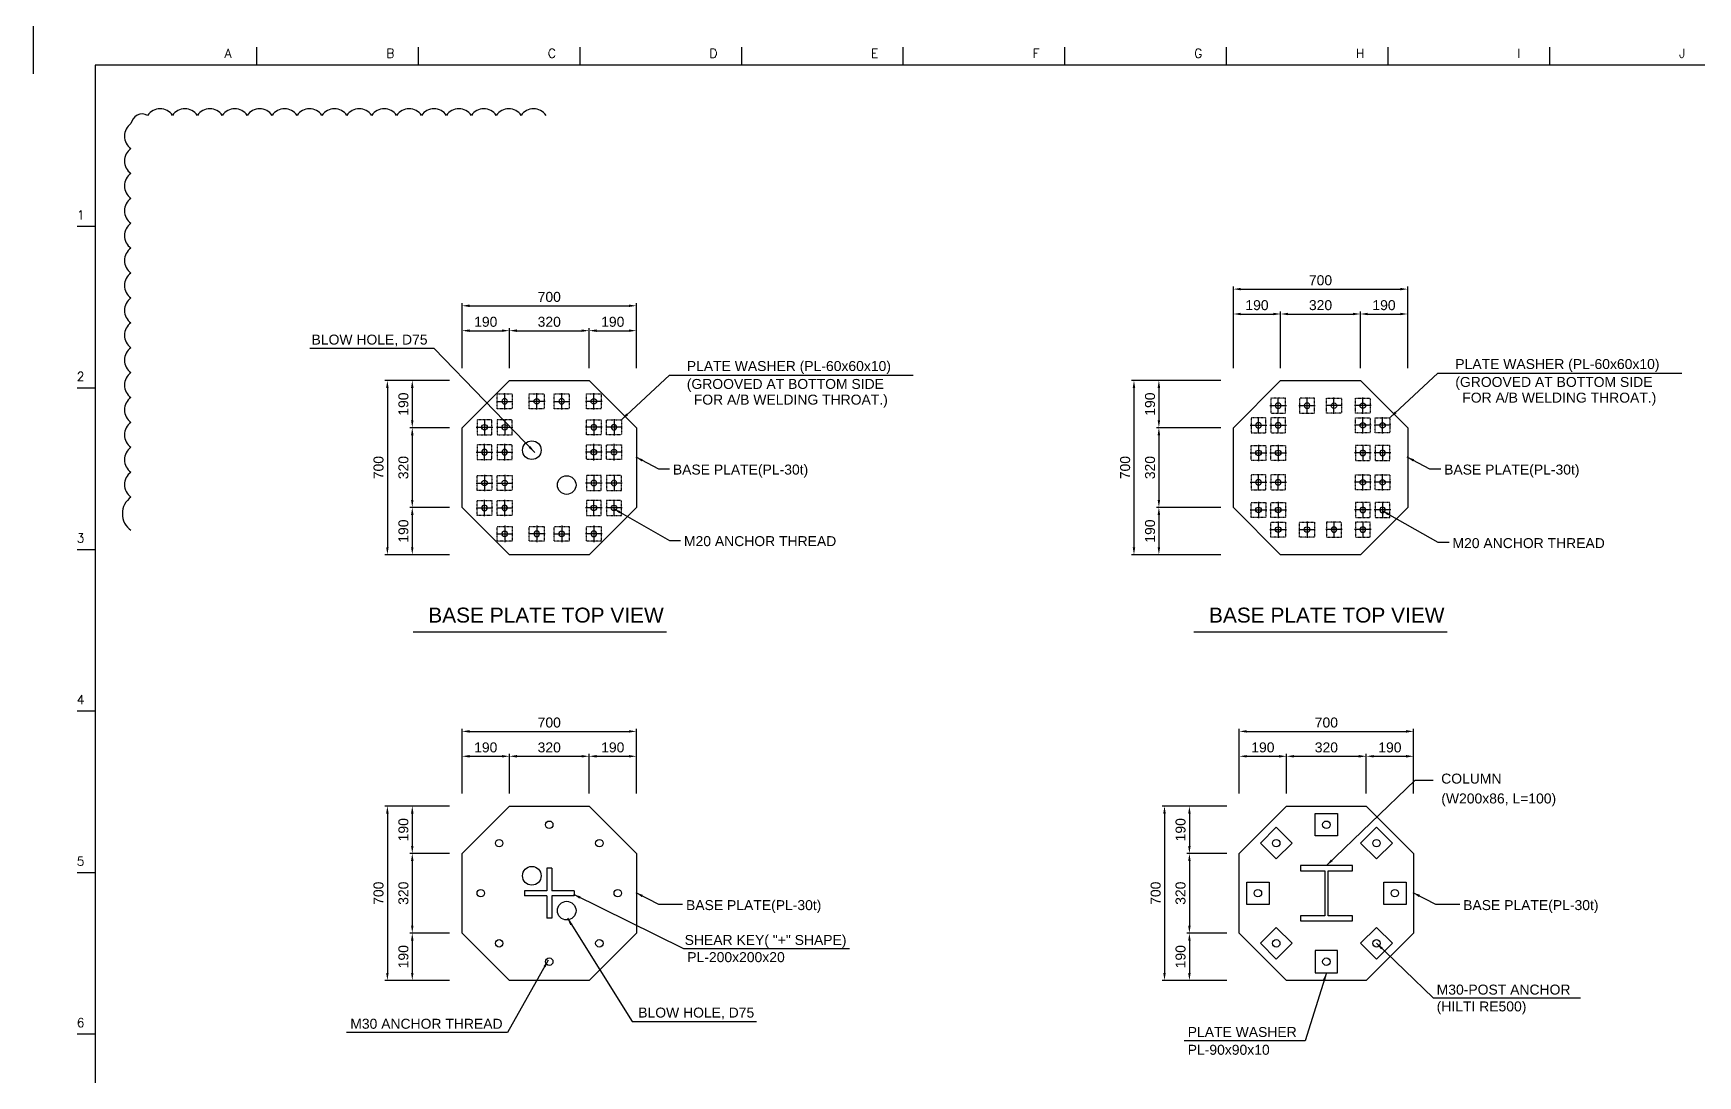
# Model space of a CAD drawing. Header units: millimetres. Extents: x 376548 to 485787, y -156716 to -17718.
# Drawn here: x 388819 to 395502, y -84866 to -80679 of the extents above; entities that cross this region are included whole.
import ezdxf
from ezdxf.enums import TextEntityAlignment as Align

# ---------------------------------------------------------------- set-up
doc = ezdxf.new("R2010")
doc.units = ezdxf.units.MM
doc.header["$LTSCALE"] = 2
doc.linetypes.add('CENTER1', pattern=[23.5, 20, -1.25, 1, -1.25])
doc.linetypes.add('HIDDEN', pattern=[0.375, 0.25, -0.125])
doc.layers.get('Defpoints').update_dxf_attribs({"color": 250})
for name, color, linetype in [('C_GIRDER', 2, 'Continuous'), ('C_REV', 4, 'Continuous'), ('C_TEXT_01', 2, 'Continuous'), ('CEN', 1, 'CENTER1'), ('DIM-SCALE', 7, 'Continuous'), ('TAN-TIT', 30, 'Continuous'), ('TITLE', 7, 'Continuous')]:
    doc.layers.add(name, color=color, linetype=linetype)
doc.styles.add('Arial', font='arial.ttf')
doc.styles.add('COM', font='COMPLEX', dxfattribs={"height": 5})
doc.dimstyles.new('일반도면_0010', dxfattribs={"dimtxt": 40, "dimasz": 30, "dimexe": 10, "dimexo": 50, "dimgap": 15, "dimtad": 1, "dimdec": 0, "dimzin": 0, "dimdsep": 46, "dimtxsty": 'Arial', "dimcen": -50, "dimclrd": 7, "dimclre": 7, "dimclrt": 2, "dimadec": 8, "dimazin": 0, "dimtfac": 1, "dimtdec": 0, "dimtix": 1, "dimtmove": 2, "dimatfit": 3, "dimfxl": 1, "dimtolj": 1, "dimtzin": 0, "dimarcsym": 0})

# ---------------------------------------------------------------- blocks, each defined once
blk = doc.blocks.new('*D130')
at = {"layer": 'Defpoints', "color": 0}
for p in [(390540.7, -83783.3), (390340.7, -83973.3), (390540.7, -83973.3)]:
    blk.add_point(p, dxfattribs=at)
at = {"layer": 'DIM-SCALE', "color": 7, "lineweight": -2}
for p, q in [((390490.7, -83783.3), (390330.7, -83783.3)), ((390340.7, -83813.3), (390340.7, -83943.3)), ((390490.7, -83973.3), (390330.7, -83973.3))]:
    blk.add_line(p, q, dxfattribs=at)
at = {"layer": 'DIM-SCALE', "color": 7}
for points in [[(390335.7, -83813.3), (390345.7, -83813.3), (390340.7, -83783.3)], [(390335.7, -83943.3), (390345.7, -83943.3), (390340.7, -83973.3)]]:
    blk.add_solid(points, dxfattribs=at)
at = {"layer": 'DIM-SCALE', "color": 2, "insert": (390305.3, -83878.3), "char_height": 40, "attachment_point": 5, "rotation": 90, "style": 'Arial'}
blk.add_mtext('\\A1;190', dxfattribs=at)
blk = doc.blocks.new('*D131')
at = {"layer": 'Defpoints', "color": 0}
for p in [(390540.7, -83973.3), (390340.7, -84293.3), (390540.7, -84293.3)]:
    blk.add_point(p, dxfattribs=at)
at = {"layer": 'DIM-SCALE', "color": 7, "lineweight": -2}
for p, q in [((390490.7, -83973.3), (390330.7, -83973.3)), ((390340.7, -84003.3), (390340.7, -84263.3)), ((390490.7, -84293.3), (390330.7, -84293.3))]:
    blk.add_line(p, q, dxfattribs=at)
at = {"layer": 'DIM-SCALE', "color": 7}
for points in [[(390335.7, -84003.3), (390345.7, -84003.3), (390340.7, -83973.3)], [(390335.7, -84263.3), (390345.7, -84263.3), (390340.7, -84293.3)]]:
    blk.add_solid(points, dxfattribs=at)
at = {"layer": 'DIM-SCALE', "color": 2, "insert": (390305.3, -84133.3), "char_height": 40, "attachment_point": 5, "rotation": 90, "style": 'Arial'}
blk.add_mtext('\\A1;320', dxfattribs=at)
blk = doc.blocks.new('*D132')
at = {"layer": 'Defpoints', "color": 0}
for p in [(390540.7, -84293.3), (390340.7, -84483.3), (390540.7, -84483.3)]:
    blk.add_point(p, dxfattribs=at)
at = {"layer": 'DIM-SCALE', "color": 7, "lineweight": -2}
for p, q in [((390490.7, -84293.3), (390330.7, -84293.3)), ((390340.7, -84323.3), (390340.7, -84453.3)), ((390490.7, -84483.3), (390330.7, -84483.3))]:
    blk.add_line(p, q, dxfattribs=at)
at = {"layer": 'DIM-SCALE', "color": 7}
for points in [[(390335.7, -84323.3), (390345.7, -84323.3), (390340.7, -84293.3)], [(390335.7, -84453.3), (390345.7, -84453.3), (390340.7, -84483.3)]]:
    blk.add_solid(points, dxfattribs=at)
at = {"layer": 'DIM-SCALE', "color": 2, "insert": (390305.3, -84388.3), "char_height": 40, "attachment_point": 5, "rotation": 90, "style": 'Arial'}
blk.add_mtext('\\A1;190', dxfattribs=at)
blk = doc.blocks.new('*D133')
at = {"layer": 'Defpoints', "color": 0}
for p in [(390540.7, -83783.3), (390240.7, -84483.3), (390540.7, -84483.3)]:
    blk.add_point(p, dxfattribs=at)
at = {"layer": 'DIM-SCALE', "color": 7, "lineweight": -2}
for p, q in [((390490.7, -83783.3), (390230.7, -83783.3)), ((390240.7, -83813.3), (390240.7, -84453.3)), ((390490.7, -84483.3), (390230.7, -84483.3))]:
    blk.add_line(p, q, dxfattribs=at)
at = {"layer": 'DIM-SCALE', "color": 7}
for points in [[(390235.7, -83813.3), (390245.7, -83813.3), (390240.7, -83783.3)], [(390235.7, -84453.3), (390245.7, -84453.3), (390240.7, -84483.3)]]:
    blk.add_solid(points, dxfattribs=at)
at = {"layer": 'DIM-SCALE', "color": 2, "insert": (390205.3, -84133.3), "char_height": 40, "attachment_point": 5, "rotation": 90, "style": 'Arial'}
blk.add_mtext('\\A1;700', dxfattribs=at)
blk = doc.blocks.new('*D134')
at = {"layer": 'Defpoints', "color": 0}
for p in [(390730.7, -83583.3), (390540.7, -83783.3), (390730.7, -83783.3)]:
    blk.add_point(p, dxfattribs=at)
at = {"layer": 'DIM-SCALE', "color": 7, "lineweight": -2}
for p, q in [((390540.7, -83733.3), (390540.7, -83573.3)), ((390570.7, -83583.3), (390700.7, -83583.3)), ((390730.7, -83733.3), (390730.7, -83573.3))]:
    blk.add_line(p, q, dxfattribs=at)
at = {"layer": 'DIM-SCALE', "color": 7}
for points in [[(390570.7, -83578.3), (390570.7, -83588.3), (390540.7, -83583.3)], [(390700.7, -83578.3), (390700.7, -83588.3), (390730.7, -83583.3)]]:
    blk.add_solid(points, dxfattribs=at)
at = {"layer": 'DIM-SCALE', "color": 2, "insert": (390635.7, -83547.9), "char_height": 40, "attachment_point": 5, "style": 'Arial'}
blk.add_mtext('\\A1;190', dxfattribs=at)
blk = doc.blocks.new('*D135')
at = {"layer": 'Defpoints', "color": 0}
for p in [(391050.7, -83583.3), (390730.7, -83783.3), (391050.7, -83783.3)]:
    blk.add_point(p, dxfattribs=at)
at = {"layer": 'DIM-SCALE', "color": 7, "lineweight": -2}
for p, q in [((390730.7, -83733.3), (390730.7, -83573.3)), ((390760.7, -83583.3), (391020.7, -83583.3)), ((391050.7, -83733.3), (391050.7, -83573.3))]:
    blk.add_line(p, q, dxfattribs=at)
at = {"layer": 'DIM-SCALE', "color": 7}
for points in [[(390760.7, -83578.3), (390760.7, -83588.3), (390730.7, -83583.3)], [(391020.7, -83578.3), (391020.7, -83588.3), (391050.7, -83583.3)]]:
    blk.add_solid(points, dxfattribs=at)
at = {"layer": 'DIM-SCALE', "color": 2, "insert": (390890.7, -83547.9), "char_height": 40, "attachment_point": 5, "style": 'Arial'}
blk.add_mtext('\\A1;320', dxfattribs=at)
blk = doc.blocks.new('*D136')
at = {"layer": 'Defpoints', "color": 0}
for p in [(391240.7, -83583.3), (391050.7, -83783.3), (391240.7, -83783.3)]:
    blk.add_point(p, dxfattribs=at)
at = {"layer": 'DIM-SCALE', "color": 7, "lineweight": -2}
for p, q in [((391050.7, -83733.3), (391050.7, -83573.3)), ((391080.7, -83583.3), (391210.7, -83583.3)), ((391240.7, -83733.3), (391240.7, -83573.3))]:
    blk.add_line(p, q, dxfattribs=at)
at = {"layer": 'DIM-SCALE', "color": 7}
for points in [[(391080.7, -83578.3), (391080.7, -83588.3), (391050.7, -83583.3)], [(391210.7, -83578.3), (391210.7, -83588.3), (391240.7, -83583.3)]]:
    blk.add_solid(points, dxfattribs=at)
at = {"layer": 'DIM-SCALE', "color": 2, "insert": (391145.7, -83547.9), "char_height": 40, "attachment_point": 5, "style": 'Arial'}
blk.add_mtext('\\A1;190', dxfattribs=at)
blk = doc.blocks.new('*D137')
at = {"layer": 'Defpoints', "color": 0}
for p in [(391240.7, -83483.3), (390540.7, -83783.3), (391240.7, -83783.3)]:
    blk.add_point(p, dxfattribs=at)
at = {"layer": 'DIM-SCALE', "color": 7, "lineweight": -2}
for p, q in [((390540.7, -83733.3), (390540.7, -83473.3)), ((391240.7, -83733.3), (391240.7, -83473.3)), ((390570.7, -83483.3), (391210.7, -83483.3))]:
    blk.add_line(p, q, dxfattribs=at)
at = {"layer": 'DIM-SCALE', "color": 7}
for points in [[(390570.7, -83478.3), (390570.7, -83488.3), (390540.7, -83483.3)], [(391210.7, -83478.3), (391210.7, -83488.3), (391240.7, -83483.3)]]:
    blk.add_solid(points, dxfattribs=at)
at = {"layer": 'DIM-SCALE', "color": 2, "insert": (390890.7, -83447.9), "char_height": 40, "attachment_point": 5, "style": 'Arial'}
blk.add_mtext('\\A1;700', dxfattribs=at)
blk = doc.blocks.new('A$C3695130B')
at = {"layer": 'C_TEXT_01'}
blk.add_circle((0, 0), 11, dxfattribs=at)
at = {"layer": 'CEN', "ltscale": 0.5}
for p, q in [((33, 0), (-33, 0)), ((0, -33), (0, 33))]:
    blk.add_line(p, q, dxfattribs=at)
blk = doc.blocks.new('*D85')
at = {"layer": 'Defpoints', "color": 0}
for p in [(390540.7, -82073.7), (390340.7, -82263.7), (390540.7, -82263.7)]:
    blk.add_point(p, dxfattribs=at)
at = {"layer": 'DIM-SCALE', "color": 7, "lineweight": -2}
for p, q in [((390490.7, -82073.7), (390330.7, -82073.7)), ((390340.7, -82103.7), (390340.7, -82233.7)), ((390490.7, -82263.7), (390330.7, -82263.7))]:
    blk.add_line(p, q, dxfattribs=at)
at = {"layer": 'DIM-SCALE', "color": 7}
for points in [[(390335.7, -82103.7), (390345.7, -82103.7), (390340.7, -82073.7)], [(390335.7, -82233.7), (390345.7, -82233.7), (390340.7, -82263.7)]]:
    blk.add_solid(points, dxfattribs=at)
at = {"layer": 'DIM-SCALE', "color": 2, "insert": (390305.3, -82168.7), "char_height": 40, "attachment_point": 5, "rotation": 90, "style": 'Arial'}
blk.add_mtext('\\A1;190', dxfattribs=at)
blk = doc.blocks.new('*D86')
at = {"layer": 'Defpoints', "color": 0}
for p in [(390540.7, -82263.7), (390340.7, -82583.7), (390540.7, -82583.7)]:
    blk.add_point(p, dxfattribs=at)
at = {"layer": 'DIM-SCALE', "color": 7, "lineweight": -2}
for p, q in [((390490.7, -82263.7), (390330.7, -82263.7)), ((390340.7, -82293.7), (390340.7, -82553.7)), ((390490.7, -82583.7), (390330.7, -82583.7))]:
    blk.add_line(p, q, dxfattribs=at)
at = {"layer": 'DIM-SCALE', "color": 7}
for points in [[(390335.7, -82293.7), (390345.7, -82293.7), (390340.7, -82263.7)], [(390335.7, -82553.7), (390345.7, -82553.7), (390340.7, -82583.7)]]:
    blk.add_solid(points, dxfattribs=at)
at = {"layer": 'DIM-SCALE', "color": 2, "insert": (390305.3, -82423.7), "char_height": 40, "attachment_point": 5, "rotation": 90, "style": 'Arial'}
blk.add_mtext('\\A1;320', dxfattribs=at)
blk = doc.blocks.new('*D87')
at = {"layer": 'Defpoints', "color": 0}
for p in [(390540.7, -82583.7), (390340.7, -82773.7), (390540.7, -82773.7)]:
    blk.add_point(p, dxfattribs=at)
at = {"layer": 'DIM-SCALE', "color": 7, "lineweight": -2}
for p, q in [((390490.7, -82583.7), (390330.7, -82583.7)), ((390340.7, -82613.7), (390340.7, -82743.7)), ((390490.7, -82773.7), (390330.7, -82773.7))]:
    blk.add_line(p, q, dxfattribs=at)
at = {"layer": 'DIM-SCALE', "color": 7}
for points in [[(390335.7, -82613.7), (390345.7, -82613.7), (390340.7, -82583.7)], [(390335.7, -82743.7), (390345.7, -82743.7), (390340.7, -82773.7)]]:
    blk.add_solid(points, dxfattribs=at)
at = {"layer": 'DIM-SCALE', "color": 2, "insert": (390305.3, -82678.7), "char_height": 40, "attachment_point": 5, "rotation": 90, "style": 'Arial'}
blk.add_mtext('\\A1;190', dxfattribs=at)
blk = doc.blocks.new('*D88')
at = {"layer": 'Defpoints', "color": 0}
for p in [(390540.7, -82073.7), (390240.7, -82773.7), (390540.7, -82773.7)]:
    blk.add_point(p, dxfattribs=at)
at = {"layer": 'DIM-SCALE', "color": 7, "lineweight": -2}
for p, q in [((390490.7, -82073.7), (390230.7, -82073.7)), ((390240.7, -82103.7), (390240.7, -82743.7)), ((390490.7, -82773.7), (390230.7, -82773.7))]:
    blk.add_line(p, q, dxfattribs=at)
at = {"layer": 'DIM-SCALE', "color": 7}
for points in [[(390235.7, -82103.7), (390245.7, -82103.7), (390240.7, -82073.7)], [(390235.7, -82743.7), (390245.7, -82743.7), (390240.7, -82773.7)]]:
    blk.add_solid(points, dxfattribs=at)
at = {"layer": 'DIM-SCALE', "color": 2, "insert": (390205.3, -82423.7), "char_height": 40, "attachment_point": 5, "rotation": 90, "style": 'Arial'}
blk.add_mtext('\\A1;700', dxfattribs=at)
blk = doc.blocks.new('*D89')
at = {"layer": 'Defpoints', "color": 0}
for p in [(390730.7, -81873.7), (390540.7, -82073.7), (390730.7, -82073.7)]:
    blk.add_point(p, dxfattribs=at)
at = {"layer": 'DIM-SCALE', "color": 7, "lineweight": -2}
for p, q in [((390540.7, -82023.7), (390540.7, -81863.7)), ((390730.7, -82023.7), (390730.7, -81863.7)), ((390570.7, -81873.7), (390700.7, -81873.7))]:
    blk.add_line(p, q, dxfattribs=at)
at = {"layer": 'DIM-SCALE', "color": 7}
for points in [[(390570.7, -81868.7), (390570.7, -81878.7), (390540.7, -81873.7)], [(390700.7, -81868.7), (390700.7, -81878.7), (390730.7, -81873.7)]]:
    blk.add_solid(points, dxfattribs=at)
at = {"layer": 'DIM-SCALE', "color": 2, "insert": (390635.7, -81838.3), "char_height": 40, "attachment_point": 5, "style": 'Arial'}
blk.add_mtext('\\A1;190', dxfattribs=at)
blk = doc.blocks.new('*D90')
at = {"layer": 'Defpoints', "color": 0}
for p in [(391050.7, -81873.7), (390730.7, -82073.7), (391050.7, -82073.7)]:
    blk.add_point(p, dxfattribs=at)
at = {"layer": 'DIM-SCALE', "color": 7, "lineweight": -2}
for p, q in [((390730.7, -82023.7), (390730.7, -81863.7)), ((391050.7, -82023.7), (391050.7, -81863.7)), ((390760.7, -81873.7), (391020.7, -81873.7))]:
    blk.add_line(p, q, dxfattribs=at)
at = {"layer": 'DIM-SCALE', "color": 7}
for points in [[(390760.7, -81868.7), (390760.7, -81878.7), (390730.7, -81873.7)], [(391020.7, -81868.7), (391020.7, -81878.7), (391050.7, -81873.7)]]:
    blk.add_solid(points, dxfattribs=at)
at = {"layer": 'DIM-SCALE', "color": 2, "insert": (390890.7, -81838.3), "char_height": 40, "attachment_point": 5, "style": 'Arial'}
blk.add_mtext('\\A1;320', dxfattribs=at)
blk = doc.blocks.new('*D91')
at = {"layer": 'Defpoints', "color": 0}
for p in [(391240.7, -81873.7), (391050.7, -82073.7), (391240.7, -82073.7)]:
    blk.add_point(p, dxfattribs=at)
at = {"layer": 'DIM-SCALE', "color": 7, "lineweight": -2}
for p, q in [((391050.7, -82023.7), (391050.7, -81863.7)), ((391240.7, -82023.7), (391240.7, -81863.7)), ((391080.7, -81873.7), (391210.7, -81873.7))]:
    blk.add_line(p, q, dxfattribs=at)
at = {"layer": 'DIM-SCALE', "color": 7}
for points in [[(391080.7, -81868.7), (391080.7, -81878.7), (391050.7, -81873.7)], [(391210.7, -81868.7), (391210.7, -81878.7), (391240.7, -81873.7)]]:
    blk.add_solid(points, dxfattribs=at)
at = {"layer": 'DIM-SCALE', "color": 2, "insert": (391145.7, -81838.3), "char_height": 40, "attachment_point": 5, "style": 'Arial'}
blk.add_mtext('\\A1;190', dxfattribs=at)
blk = doc.blocks.new('*D92')
at = {"layer": 'Defpoints', "color": 0}
for p in [(391240.7, -81773.7), (390540.7, -82073.7), (391240.7, -82073.7)]:
    blk.add_point(p, dxfattribs=at)
at = {"layer": 'DIM-SCALE', "color": 7, "lineweight": -2}
for p, q in [((390540.7, -82023.7), (390540.7, -81763.7)), ((390570.7, -81773.7), (391210.7, -81773.7)), ((391240.7, -82023.7), (391240.7, -81763.7))]:
    blk.add_line(p, q, dxfattribs=at)
at = {"layer": 'DIM-SCALE', "color": 7}
for points in [[(390570.7, -81768.7), (390570.7, -81778.7), (390540.7, -81773.7)], [(391210.7, -81768.7), (391210.7, -81778.7), (391240.7, -81773.7)]]:
    blk.add_solid(points, dxfattribs=at)
at = {"layer": 'DIM-SCALE', "color": 2, "insert": (390890.7, -81738.3), "char_height": 40, "attachment_point": 5, "style": 'Arial'}
blk.add_mtext('\\A1;700', dxfattribs=at)
blk = doc.blocks.new('BORDER')
at = {"layer": 'TAN-TIT', "linetype": 'Continuous'}
blk.add_line((0, 16820), (0, 16396), dxfattribs=at)
at = {"layer": 'TAN-TIT'}
for p, q in [((1796, 16468), (1796, 16612)), ((3093, 16468), (3093, 16612)), ((4391, 16468), (4391, 16612)), ((5689, 16468), (5689, 16612)), ((6987, 16468), (6987, 16612)), ((8285, 16468), (8285, 16612)), ((9583, 16468), (9583, 16612)), ((10881, 16468), (10881, 16612)), ((12178, 16468), (12178, 16612)), ((498, 16468), (498, 352)), ((23282, 16468), (498, 16468)), ((498, 15170), (353, 15170)), ((498, 13872), (353, 13872)), ((498, 12574), (353, 12574)), ((498, 11277), (353, 11277)), ((498, 9979), (353, 9979)), ((498, 8681), (353, 8681))]:
    blk.add_line(p, q, dxfattribs=at)
at = {"layer": 'TAN-TIT', "style": 'COM'}
for s, p in [('A', (1536, 16526)), ('B', (2834, 16526)), ('C', (4132, 16526)), ('D', (5430, 16526)), ('E', (6727, 16526)), ('F', (8025, 16526)), ('G', (9323, 16526)), ('H', (10621, 16526)), ('I', (11919, 16526)), ('J', (13217, 16526))]:
    blk.add_text(s, height=72.1, dxfattribs=at).set_placement(p)
for s, p in [('1', (411, 15228)), ('2', (411, 13930)), ('3', (411, 12632)), ('4', (411, 11334)), ('5', (411, 10036)), ('6', (411, 8739))]:
    blk.add_text(s, height=72.1, dxfattribs=at).set_placement(p, align=Align.RIGHT)
blk = doc.blocks.new('*D980')
at = {"layer": 'Defpoints', "color": 0}
for p in [(393637.6, -82073.7), (393338.6, -82263.7), (393637.6, -82263.7)]:
    blk.add_point(p, dxfattribs=at)
at = {"layer": 'DIM-SCALE', "color": 7, "lineweight": -2}
for p, q in [((393587.6, -82073.7), (393328.6, -82073.7)), ((393338.6, -82103.7), (393338.6, -82233.7)), ((393587.6, -82263.7), (393328.6, -82263.7))]:
    blk.add_line(p, q, dxfattribs=at)
at = {"layer": 'DIM-SCALE', "color": 7}
for points in [[(393333.6, -82103.7), (393343.6, -82103.7), (393338.6, -82073.7)], [(393333.6, -82233.7), (393343.6, -82233.7), (393338.6, -82263.7)]]:
    blk.add_solid(points, dxfattribs=at)
at = {"layer": 'DIM-SCALE', "color": 2, "insert": (393303.2, -82168.7), "char_height": 40, "attachment_point": 5, "rotation": 90, "style": 'Arial'}
blk.add_mtext('\\A1;190', dxfattribs=at)
blk = doc.blocks.new('*D981')
at = {"layer": 'Defpoints', "color": 0}
for p in [(393637.6, -82263.7), (393338.6, -82583.7), (393637.6, -82583.7)]:
    blk.add_point(p, dxfattribs=at)
at = {"layer": 'DIM-SCALE', "color": 7, "lineweight": -2}
for p, q in [((393587.6, -82263.7), (393328.6, -82263.7)), ((393338.6, -82293.7), (393338.6, -82553.7)), ((393587.6, -82583.7), (393328.6, -82583.7))]:
    blk.add_line(p, q, dxfattribs=at)
at = {"layer": 'DIM-SCALE', "color": 7}
for points in [[(393333.6, -82293.7), (393343.6, -82293.7), (393338.6, -82263.7)], [(393333.6, -82553.7), (393343.6, -82553.7), (393338.6, -82583.7)]]:
    blk.add_solid(points, dxfattribs=at)
at = {"layer": 'DIM-SCALE', "color": 2, "insert": (393303.2, -82423.7), "char_height": 40, "attachment_point": 5, "rotation": 90, "style": 'Arial'}
blk.add_mtext('\\A1;320', dxfattribs=at)
blk = doc.blocks.new('*D982')
at = {"layer": 'Defpoints', "color": 0}
for p in [(393637.6, -82583.7), (393338.6, -82773.7), (393637.6, -82773.7)]:
    blk.add_point(p, dxfattribs=at)
at = {"layer": 'DIM-SCALE', "color": 7, "lineweight": -2}
for p, q in [((393587.6, -82583.7), (393328.6, -82583.7)), ((393338.6, -82613.7), (393338.6, -82743.7)), ((393587.6, -82773.7), (393328.6, -82773.7))]:
    blk.add_line(p, q, dxfattribs=at)
at = {"layer": 'DIM-SCALE', "color": 7}
for points in [[(393333.6, -82613.7), (393343.6, -82613.7), (393338.6, -82583.7)], [(393333.6, -82743.7), (393343.6, -82743.7), (393338.6, -82773.7)]]:
    blk.add_solid(points, dxfattribs=at)
at = {"layer": 'DIM-SCALE', "color": 2, "insert": (393303.2, -82678.7), "char_height": 40, "attachment_point": 5, "rotation": 90, "style": 'Arial'}
blk.add_mtext('\\A1;190', dxfattribs=at)
blk = doc.blocks.new('*D983')
at = {"layer": 'Defpoints', "color": 0}
for p in [(393637.6, -82073.7), (393238.6, -82773.7), (393637.6, -82773.7)]:
    blk.add_point(p, dxfattribs=at)
at = {"layer": 'DIM-SCALE', "color": 7, "lineweight": -2}
for p, q in [((393587.6, -82073.7), (393228.6, -82073.7)), ((393238.6, -82103.7), (393238.6, -82743.7)), ((393587.6, -82773.7), (393228.6, -82773.7))]:
    blk.add_line(p, q, dxfattribs=at)
at = {"layer": 'DIM-SCALE', "color": 7}
for points in [[(393233.6, -82103.7), (393243.6, -82103.7), (393238.6, -82073.7)], [(393233.6, -82743.7), (393243.6, -82743.7), (393238.6, -82773.7)]]:
    blk.add_solid(points, dxfattribs=at)
at = {"layer": 'DIM-SCALE', "color": 2, "insert": (393203.2, -82423.7), "char_height": 40, "attachment_point": 5, "rotation": 90, "style": 'Arial'}
blk.add_mtext('\\A1;700', dxfattribs=at)
blk = doc.blocks.new('*D984')
at = {"layer": 'Defpoints', "color": 0}
for p in [(393827.6, -81806.8), (393637.6, -82073.7), (393827.6, -82073.7)]:
    blk.add_point(p, dxfattribs=at)
at = {"layer": 'DIM-SCALE', "color": 7, "lineweight": -2}
for p, q in [((393637.6, -82023.7), (393637.6, -81796.8)), ((393827.6, -82023.7), (393827.6, -81796.8)), ((393667.6, -81806.8), (393797.6, -81806.8))]:
    blk.add_line(p, q, dxfattribs=at)
at = {"layer": 'DIM-SCALE', "color": 7}
for points in [[(393667.6, -81801.8), (393667.6, -81811.8), (393637.6, -81806.8)], [(393797.6, -81801.8), (393797.6, -81811.8), (393827.6, -81806.8)]]:
    blk.add_solid(points, dxfattribs=at)
at = {"layer": 'DIM-SCALE', "color": 2, "insert": (393732.6, -81771.4), "char_height": 40, "attachment_point": 5, "style": 'Arial'}
blk.add_mtext('\\A1;190', dxfattribs=at)
blk = doc.blocks.new('*D985')
at = {"layer": 'Defpoints', "color": 0}
for p in [(394147.6, -81806.8), (393827.6, -82073.7), (394147.6, -82073.7)]:
    blk.add_point(p, dxfattribs=at)
at = {"layer": 'DIM-SCALE', "color": 7, "lineweight": -2}
for p, q in [((393827.6, -82023.7), (393827.6, -81796.8)), ((394147.6, -82023.7), (394147.6, -81796.8)), ((393857.6, -81806.8), (394117.6, -81806.8))]:
    blk.add_line(p, q, dxfattribs=at)
at = {"layer": 'DIM-SCALE', "color": 7}
for points in [[(393857.6, -81801.8), (393857.6, -81811.8), (393827.6, -81806.8)], [(394117.6, -81801.8), (394117.6, -81811.8), (394147.6, -81806.8)]]:
    blk.add_solid(points, dxfattribs=at)
at = {"layer": 'DIM-SCALE', "color": 2, "insert": (393987.6, -81771.4), "char_height": 40, "attachment_point": 5, "style": 'Arial'}
blk.add_mtext('\\A1;320', dxfattribs=at)
blk = doc.blocks.new('*D986')
at = {"layer": 'Defpoints', "color": 0}
for p in [(394337.6, -81806.8), (394147.6, -82073.7), (394337.6, -82073.7)]:
    blk.add_point(p, dxfattribs=at)
at = {"layer": 'DIM-SCALE', "color": 7, "lineweight": -2}
for p, q in [((394147.6, -82023.7), (394147.6, -81796.8)), ((394337.6, -82023.7), (394337.6, -81796.8)), ((394177.6, -81806.8), (394307.6, -81806.8))]:
    blk.add_line(p, q, dxfattribs=at)
at = {"layer": 'DIM-SCALE', "color": 7}
for points in [[(394177.6, -81801.8), (394177.6, -81811.8), (394147.6, -81806.8)], [(394307.6, -81801.8), (394307.6, -81811.8), (394337.6, -81806.8)]]:
    blk.add_solid(points, dxfattribs=at)
at = {"layer": 'DIM-SCALE', "color": 2, "insert": (394242.6, -81771.4), "char_height": 40, "attachment_point": 5, "style": 'Arial'}
blk.add_mtext('\\A1;190', dxfattribs=at)
blk = doc.blocks.new('*D987')
at = {"layer": 'Defpoints', "color": 0}
for p in [(394337.6, -81706.8), (393637.6, -82073.7), (394337.6, -82073.7)]:
    blk.add_point(p, dxfattribs=at)
at = {"layer": 'DIM-SCALE', "color": 7, "lineweight": -2}
for p, q in [((393637.6, -82023.7), (393637.6, -81696.8)), ((393667.6, -81706.8), (394307.6, -81706.8)), ((394337.6, -82023.7), (394337.6, -81696.8))]:
    blk.add_line(p, q, dxfattribs=at)
at = {"layer": 'DIM-SCALE', "color": 7}
for points in [[(393667.6, -81701.8), (393667.6, -81711.8), (393637.6, -81706.8)], [(394307.6, -81701.8), (394307.6, -81711.8), (394337.6, -81706.8)]]:
    blk.add_solid(points, dxfattribs=at)
at = {"layer": 'DIM-SCALE', "color": 2, "insert": (393987.6, -81671.4), "char_height": 40, "attachment_point": 5, "style": 'Arial'}
blk.add_mtext('\\A1;700', dxfattribs=at)
blk = doc.blocks.new('*D990')
at = {"layer": 'Defpoints', "color": 0}
for p in [(393661.2, -83783.3), (393461.2, -83973.3), (393661.2, -83973.3)]:
    blk.add_point(p, dxfattribs=at)
at = {"layer": 'DIM-SCALE', "color": 7, "lineweight": -2}
for p, q in [((393611.2, -83783.3), (393451.2, -83783.3)), ((393461.2, -83813.3), (393461.2, -83943.3)), ((393611.2, -83973.3), (393451.2, -83973.3))]:
    blk.add_line(p, q, dxfattribs=at)
at = {"layer": 'DIM-SCALE', "color": 7}
for points in [[(393456.2, -83813.3), (393466.2, -83813.3), (393461.2, -83783.3)], [(393456.2, -83943.3), (393466.2, -83943.3), (393461.2, -83973.3)]]:
    blk.add_solid(points, dxfattribs=at)
at = {"layer": 'DIM-SCALE', "color": 2, "insert": (393425.7, -83878.3), "char_height": 40, "attachment_point": 5, "rotation": 90, "style": 'Arial'}
blk.add_mtext('\\A1;190', dxfattribs=at)
blk = doc.blocks.new('*D991')
at = {"layer": 'Defpoints', "color": 0}
for p in [(393661.2, -83973.3), (393461.2, -84293.3), (393661.2, -84293.3)]:
    blk.add_point(p, dxfattribs=at)
at = {"layer": 'DIM-SCALE', "color": 7, "lineweight": -2}
for p, q in [((393611.2, -83973.3), (393451.2, -83973.3)), ((393461.2, -84003.3), (393461.2, -84263.3)), ((393611.2, -84293.3), (393451.2, -84293.3))]:
    blk.add_line(p, q, dxfattribs=at)
at = {"layer": 'DIM-SCALE', "color": 7}
for points in [[(393456.2, -84003.3), (393466.2, -84003.3), (393461.2, -83973.3)], [(393456.2, -84263.3), (393466.2, -84263.3), (393461.2, -84293.3)]]:
    blk.add_solid(points, dxfattribs=at)
at = {"layer": 'DIM-SCALE', "color": 2, "insert": (393425.7, -84133.3), "char_height": 40, "attachment_point": 5, "rotation": 90, "style": 'Arial'}
blk.add_mtext('\\A1;320', dxfattribs=at)
blk = doc.blocks.new('*D992')
at = {"layer": 'Defpoints', "color": 0}
for p in [(393661.2, -84293.3), (393461.2, -84483.3), (393661.2, -84483.3)]:
    blk.add_point(p, dxfattribs=at)
at = {"layer": 'DIM-SCALE', "color": 7, "lineweight": -2}
for p, q in [((393611.2, -84293.3), (393451.2, -84293.3)), ((393461.2, -84323.3), (393461.2, -84453.3)), ((393611.2, -84483.3), (393451.2, -84483.3))]:
    blk.add_line(p, q, dxfattribs=at)
at = {"layer": 'DIM-SCALE', "color": 7}
for points in [[(393456.2, -84323.3), (393466.2, -84323.3), (393461.2, -84293.3)], [(393456.2, -84453.3), (393466.2, -84453.3), (393461.2, -84483.3)]]:
    blk.add_solid(points, dxfattribs=at)
at = {"layer": 'DIM-SCALE', "color": 2, "insert": (393425.7, -84388.3), "char_height": 40, "attachment_point": 5, "rotation": 90, "style": 'Arial'}
blk.add_mtext('\\A1;190', dxfattribs=at)
blk = doc.blocks.new('*D993')
at = {"layer": 'Defpoints', "color": 0}
for p in [(393661.2, -83783.3), (393361.2, -84483.3), (393661.2, -84483.3)]:
    blk.add_point(p, dxfattribs=at)
at = {"layer": 'DIM-SCALE', "color": 7, "lineweight": -2}
for p, q in [((393611.2, -83783.3), (393351.2, -83783.3)), ((393361.2, -83813.3), (393361.2, -84453.3)), ((393611.2, -84483.3), (393351.2, -84483.3))]:
    blk.add_line(p, q, dxfattribs=at)
at = {"layer": 'DIM-SCALE', "color": 7}
for points in [[(393356.2, -83813.3), (393366.2, -83813.3), (393361.2, -83783.3)], [(393356.2, -84453.3), (393366.2, -84453.3), (393361.2, -84483.3)]]:
    blk.add_solid(points, dxfattribs=at)
at = {"layer": 'DIM-SCALE', "color": 2, "insert": (393325.7, -84133.3), "char_height": 40, "attachment_point": 5, "rotation": 90, "style": 'Arial'}
blk.add_mtext('\\A1;700', dxfattribs=at)
blk = doc.blocks.new('*D994')
at = {"layer": 'Defpoints', "color": 0}
for p in [(393851.2, -83583.3), (393661.2, -83783.3), (393851.2, -83783.3)]:
    blk.add_point(p, dxfattribs=at)
at = {"layer": 'DIM-SCALE', "color": 7, "lineweight": -2}
for p, q in [((393661.2, -83733.3), (393661.2, -83573.3)), ((393691.2, -83583.3), (393821.2, -83583.3)), ((393851.2, -83733.3), (393851.2, -83573.3))]:
    blk.add_line(p, q, dxfattribs=at)
at = {"layer": 'DIM-SCALE', "color": 7}
for points in [[(393691.2, -83578.3), (393691.2, -83588.3), (393661.2, -83583.3)], [(393821.2, -83578.3), (393821.2, -83588.3), (393851.2, -83583.3)]]:
    blk.add_solid(points, dxfattribs=at)
at = {"layer": 'DIM-SCALE', "color": 2, "insert": (393756.2, -83547.9), "char_height": 40, "attachment_point": 5, "style": 'Arial'}
blk.add_mtext('\\A1;190', dxfattribs=at)
blk = doc.blocks.new('*D995')
at = {"layer": 'Defpoints', "color": 0}
for p in [(394171.2, -83583.3), (393851.2, -83783.3), (394171.2, -83783.3)]:
    blk.add_point(p, dxfattribs=at)
at = {"layer": 'DIM-SCALE', "color": 7, "lineweight": -2}
for p, q in [((393851.2, -83733.3), (393851.2, -83573.3)), ((393881.2, -83583.3), (394141.2, -83583.3)), ((394171.2, -83733.3), (394171.2, -83573.3))]:
    blk.add_line(p, q, dxfattribs=at)
at = {"layer": 'DIM-SCALE', "color": 7}
for points in [[(393881.2, -83578.3), (393881.2, -83588.3), (393851.2, -83583.3)], [(394141.2, -83578.3), (394141.2, -83588.3), (394171.2, -83583.3)]]:
    blk.add_solid(points, dxfattribs=at)
at = {"layer": 'DIM-SCALE', "color": 2, "insert": (394011.2, -83547.9), "char_height": 40, "attachment_point": 5, "style": 'Arial'}
blk.add_mtext('\\A1;320', dxfattribs=at)
blk = doc.blocks.new('*D988')
at = {"layer": 'Defpoints', "color": 0}
for p in [(394361.2, -83583.3), (394171.2, -83783.3), (394361.2, -83783.3)]:
    blk.add_point(p, dxfattribs=at)
at = {"layer": 'DIM-SCALE', "color": 7, "lineweight": -2}
for p, q in [((394171.2, -83733.3), (394171.2, -83573.3)), ((394201.2, -83583.3), (394331.2, -83583.3)), ((394361.2, -83733.3), (394361.2, -83573.3))]:
    blk.add_line(p, q, dxfattribs=at)
at = {"layer": 'DIM-SCALE', "color": 7}
for points in [[(394201.2, -83578.3), (394201.2, -83588.3), (394171.2, -83583.3)], [(394331.2, -83578.3), (394331.2, -83588.3), (394361.2, -83583.3)]]:
    blk.add_solid(points, dxfattribs=at)
at = {"layer": 'DIM-SCALE', "color": 2, "insert": (394266.2, -83547.9), "char_height": 40, "attachment_point": 5, "style": 'Arial'}
blk.add_mtext('\\A1;190', dxfattribs=at)
blk = doc.blocks.new('*D989')
at = {"layer": 'Defpoints', "color": 0}
for p in [(394361.2, -83483.3), (393661.2, -83783.3), (394361.2, -83783.3)]:
    blk.add_point(p, dxfattribs=at)
at = {"layer": 'DIM-SCALE', "color": 7, "lineweight": -2}
for p, q in [((393661.2, -83733.3), (393661.2, -83473.3)), ((394361.2, -83733.3), (394361.2, -83473.3)), ((393691.2, -83483.3), (394331.2, -83483.3))]:
    blk.add_line(p, q, dxfattribs=at)
at = {"layer": 'DIM-SCALE', "color": 7}
for points in [[(393691.2, -83478.3), (393691.2, -83488.3), (393661.2, -83483.3)], [(394331.2, -83478.3), (394331.2, -83488.3), (394361.2, -83483.3)]]:
    blk.add_solid(points, dxfattribs=at)
at = {"layer": 'DIM-SCALE', "color": 2, "insert": (394011.2, -83447.9), "char_height": 40, "attachment_point": 5, "style": 'Arial'}
blk.add_mtext('\\A1;700', dxfattribs=at)

msp = doc.modelspace()

# ---------------------------------------------------------------- linework, layer by layer
for p, q in [((390343.8, -83083.3), (391361.7, -83083.3)), ((393478.6, -83083.3), (394496.6, -83083.3))]:
    msp.add_line(p, q)
at = {"layer": 'C_GIRDER'}
for p, q in [((390900.7, -84033.3), (390880.7, -84033.3)), ((390880.7, -84033.3), (390880.7, -84123.3)), ((390900.7, -84033.3), (390900.7, -84123.3)), ((390880.7, -84123.3), (390790.7, -84123.3)), ((390790.7, -84123.3), (390790.7, -84143.3)), ((390990.7, -84123.3), (390900.7, -84123.3)), ((390990.7, -84123.3), (390990.7, -84143.3)), ((390880.7, -84143.3), (390790.7, -84143.3)), ((390880.7, -84143.3), (390880.7, -84233.3)), ((390990.7, -84143.3), (390900.7, -84143.3)), ((390900.7, -84143.3), (390900.7, -84233.3)), ((390900.7, -84233.3), (390880.7, -84233.3))]:
    msp.add_line(p, q, dxfattribs=at)
for points in [[(390730.7, -82773.7), (390540.7, -82583.7), (390540.7, -82263.7), (390730.7, -82073.7), (391050.7, -82073.7), (391240.7, -82263.7), (391240.7, -82583.7), (391050.7, -82773.7)], [(393827.6, -82773.7), (393637.6, -82583.7), (393637.6, -82263.7), (393827.6, -82073.7), (394147.6, -82073.7), (394337.6, -82263.7), (394337.6, -82583.7), (394147.6, -82773.7)], [(390730.7, -84483.3), (390540.7, -84293.3), (390540.7, -83973.3), (390730.7, -83783.3), (391050.7, -83783.3), (391240.7, -83973.3), (391240.7, -84293.3), (391050.7, -84483.3)], [(393851.2, -84483.3), (393661.2, -84293.3), (393661.2, -83973.3), (393851.2, -83783.3), (394171.2, -83783.3), (394361.2, -83973.3), (394361.2, -84293.3), (394171.2, -84483.3)], [(393809.9, -83995.7), (393746.3, -83932.1), (393809.9, -83868.4), (393873.5, -83932.1)], [(394056.2, -83813.3), (394056.2, -83903.3), (393966.2, -83903.3), (393966.2, -83813.3)], [(394212.4, -83995.7), (394276.1, -83932.1), (394212.4, -83868.4), (394148.8, -83932.1)], [(393781.2, -84088.3), (393781.2, -84178.3), (393691.2, -84178.3), (393691.2, -84088.3)], [(394331.2, -84088.3), (394331.2, -84178.3), (394241.2, -84178.3), (394241.2, -84088.3)], [(393809.9, -84270.9), (393746.3, -84334.6), (393809.9, -84398.2), (393873.5, -84334.6)], [(394212.4, -84270.9), (394276.1, -84334.6), (394212.4, -84398.2), (394148.8, -84334.6)], [(394056.2, -84453.3), (394056.2, -84363.3), (393966.2, -84363.3), (393966.2, -84453.3)]]:
    msp.add_lwpolyline(points, close=True, dxfattribs=at)
at = {"layer": 'C_GIRDER', "linetype": 'HIDDEN', "ltscale": 0.2}
for points in [[(390681.7, -82127.7), (390741.7, -82127.7), (390741.7, -82187.7), (390681.7, -82187.7)], [(390810.7, -82127.7), (390870.7, -82127.7), (390870.7, -82187.7), (390810.7, -82187.7)], [(390910.7, -82127.7), (390970.7, -82127.7), (390970.7, -82187.7), (390910.7, -82187.7)], [(391039.7, -82127.7), (391099.7, -82127.7), (391099.7, -82187.7), (391039.7, -82187.7)], [(393787.6, -82204.7), (393847.6, -82204.7), (393847.6, -82144.7), (393787.6, -82144.7)], [(393903.6, -82204.7), (393963.6, -82204.7), (393963.6, -82144.7), (393903.6, -82144.7)], [(394071.6, -82204.7), (394011.6, -82204.7), (394011.6, -82144.7), (394071.6, -82144.7)], [(394187.6, -82204.7), (394127.6, -82204.7), (394127.6, -82144.7), (394187.6, -82144.7)], [(390600.7, -82291.7), (390660.7, -82291.7), (390660.7, -82231.7), (390600.7, -82231.7)], [(390681.7, -82291.7), (390741.7, -82291.7), (390741.7, -82231.7), (390681.7, -82231.7)], [(391099.7, -82291.7), (391039.7, -82291.7), (391039.7, -82231.7), (391099.7, -82231.7)], [(391180.7, -82291.7), (391120.7, -82291.7), (391120.7, -82231.7), (391180.7, -82231.7)], [(393708.6, -82283.7), (393768.6, -82283.7), (393768.6, -82223.7), (393708.6, -82223.7)], [(393787.6, -82283.7), (393847.6, -82283.7), (393847.6, -82223.7), (393787.6, -82223.7)], [(394187.6, -82283.7), (394127.6, -82283.7), (394127.6, -82223.7), (394187.6, -82223.7)], [(394266.6, -82283.7), (394206.6, -82283.7), (394206.6, -82223.7), (394266.6, -82223.7)], [(390600.7, -82391.7), (390660.7, -82391.7), (390660.7, -82331.7), (390600.7, -82331.7)], [(390681.7, -82391.7), (390741.7, -82391.7), (390741.7, -82331.7), (390681.7, -82331.7)], [(391099.7, -82391.7), (391039.7, -82391.7), (391039.7, -82331.7), (391099.7, -82331.7)], [(391180.7, -82391.7), (391120.7, -82391.7), (391120.7, -82331.7), (391180.7, -82331.7)], [(393708.6, -82334.7), (393768.6, -82334.7), (393768.6, -82394.7), (393708.6, -82394.7)], [(393787.6, -82334.7), (393847.6, -82334.7), (393847.6, -82394.7), (393787.6, -82394.7)], [(394187.6, -82334.7), (394127.6, -82334.7), (394127.6, -82394.7), (394187.6, -82394.7)], [(394266.6, -82334.7), (394206.6, -82334.7), (394206.6, -82394.7), (394266.6, -82394.7)], [(390600.7, -82455.7), (390660.7, -82455.7), (390660.7, -82515.7), (390600.7, -82515.7)], [(390681.7, -82455.7), (390741.7, -82455.7), (390741.7, -82515.7), (390681.7, -82515.7)], [(391099.7, -82455.7), (391039.7, -82455.7), (391039.7, -82515.7), (391099.7, -82515.7)], [(391180.7, -82455.7), (391120.7, -82455.7), (391120.7, -82515.7), (391180.7, -82515.7)], [(393708.6, -82512.7), (393768.6, -82512.7), (393768.6, -82452.7), (393708.6, -82452.7)], [(393787.6, -82512.7), (393847.6, -82512.7), (393847.6, -82452.7), (393787.6, -82452.7)], [(394187.6, -82512.7), (394127.6, -82512.7), (394127.6, -82452.7), (394187.6, -82452.7)], [(394266.6, -82512.7), (394206.6, -82512.7), (394206.6, -82452.7), (394266.6, -82452.7)], [(390600.7, -82555.7), (390660.7, -82555.7), (390660.7, -82615.7), (390600.7, -82615.7)], [(390681.7, -82555.7), (390741.7, -82555.7), (390741.7, -82615.7), (390681.7, -82615.7)], [(391099.7, -82555.7), (391039.7, -82555.7), (391039.7, -82615.7), (391099.7, -82615.7)], [(391180.7, -82555.7), (391120.7, -82555.7), (391120.7, -82615.7), (391180.7, -82615.7)], [(393708.6, -82563.7), (393768.6, -82563.7), (393768.6, -82623.7), (393708.6, -82623.7)], [(393787.6, -82563.7), (393847.6, -82563.7), (393847.6, -82623.7), (393787.6, -82623.7)], [(394187.6, -82563.7), (394127.6, -82563.7), (394127.6, -82623.7), (394187.6, -82623.7)], [(394266.6, -82563.7), (394206.6, -82563.7), (394206.6, -82623.7), (394266.6, -82623.7)], [(390681.7, -82659.7), (390741.7, -82659.7), (390741.7, -82719.7), (390681.7, -82719.7)], [(390810.7, -82659.7), (390870.7, -82659.7), (390870.7, -82719.7), (390810.7, -82719.7)], [(390910.7, -82659.7), (390970.7, -82659.7), (390970.7, -82719.7), (390910.7, -82719.7)], [(391039.7, -82659.7), (391099.7, -82659.7), (391099.7, -82719.7), (391039.7, -82719.7)], [(393787.6, -82642.7), (393847.6, -82642.7), (393847.6, -82702.7), (393787.6, -82702.7)], [(393903.6, -82642.7), (393963.6, -82642.7), (393963.6, -82702.7), (393903.6, -82702.7)], [(394071.6, -82642.7), (394011.6, -82642.7), (394011.6, -82702.7), (394071.6, -82702.7)], [(394187.6, -82642.7), (394127.6, -82642.7), (394127.6, -82702.7), (394187.6, -82702.7)]]:
    msp.add_lwpolyline(points, close=True, dxfattribs=at)
at = {"layer": 'C_GIRDER', "color": 1}
msp.add_lwpolyline([(393906.7, -84244.3), (394115.7, -84244.3), (394115.7, -84223.7), (394017.7, -84223.7), (394017.7, -84042.9), (394115.7, -84042.9), (394115.7, -84022.3), (393906.7, -84022.3), (393906.7, -84042.9), (394004.7, -84042.9), (394004.7, -84223.7), (393906.7, -84223.7)], close=True, dxfattribs=at)
at = {"layer": 'C_GIRDER'}
for centre, radius in [((390820.7, -82353.7), 37.5), ((390960.7, -82493.7), 37.5), ((390890.7, -83858.3), 15), ((394011.2, -83858.3), 15), ((390689.4, -83932.1), 15), ((391092, -83932.1), 15), ((393809.9, -83932.1), 15), ((394212.4, -83932.1), 15), ((390820.7, -84063.3), 37.5), ((390615.7, -84133.3), 15), ((391165.7, -84133.3), 15), ((393736.2, -84133.3), 15), ((394286.2, -84133.3), 15), ((390960.7, -84203.3), 37.5), ((390689.4, -84334.6), 15), ((391092, -84334.6), 15), ((393809.9, -84334.6), 15), ((394212.4, -84334.6), 15), ((390890.7, -84408.3), 15), ((394011.2, -84408.3), 15)]:
    msp.add_circle(centre, radius, dxfattribs=at)
at = {"layer": 'C_REV'}
msp.add_lwpolyline([(390877.9, -81008.8, 0.520567), (390777.9, -81008.8, 0.520567), (390677.9, -81008.8, 0.520567), (390577.9, -81008.8, 0.520567), (390477.9, -81008.8, 0.520567), (390377.9, -81008.8, 0.520567), (390277.9, -81008.8, 0.520567), (390177.9, -81008.8, 0.520567), (390077.9, -81008.8, 0.520567), (389977.9, -81008.8, 0.520567), (389877.9, -81008.8, 0.520567), (389777.9, -81008.8, 0.520567), (389677.9, -81008.8, 0.520567), (389577.9, -81008.8, 0.520567), (389477.9, -81008.8, 0.520567), (389377.9, -81008.8, 0.520567), (389277.9, -81008.8, 0.520567), (389211.2, -81042.2, 0.520567), (389211.2, -81142.2, 0.520567), (389211.2, -81242.2, 0.520567), (389211.2, -81342.2, 0.520567), (389211.2, -81442.2, 0.520567), (389211.2, -81542.2, 0.520567), (389211.2, -81642.2, 0.520567), (389211.2, -81742.2, 0.520567), (389211.2, -81842.2, 0.520567), (389211.2, -81942.2, 0.520567), (389211.2, -82042.2, 0.520567), (389211.2, -82142.2, 0.520567), (389211.2, -82242.2, 0.520567), (389211.2, -82342.2, 0.520567), (389211.2, -82442.2, 0.520567), (389211.2, -82542.2, 0.520567), (389211.2, -82675.5, 0.520567)], format="xyb", dxfattribs=at)

# ---------------------------------------------------------------- block references
at = {"xscale": 0.5, "yscale": 0.5, "zscale": 0.5}
msp.add_blockref('BORDER', (388818.9, -89040.6), dxfattribs=at)
at = {"layer": 'C_GIRDER', "xscale": -1}
for p in [(390711.7, -82157.7), (390940.7, -82157.7), (393817.6, -82174.7), (393933.6, -82174.7), (393738.6, -82253.7), (393817.6, -82253.7), (390630.7, -82361.7), (390711.7, -82361.7), (393738.6, -82482.7), (393817.6, -82482.7), (390630.7, -82585.7), (390711.7, -82585.7)]:
    msp.add_blockref('A$C3695130B', p, dxfattribs=at)
at = {"layer": 'C_GIRDER'}
for p in [(390840.7, -82157.7), (391069.7, -82157.7), (394041.6, -82174.7), (394157.6, -82174.7), (394157.6, -82253.7), (394236.6, -82253.7), (391069.7, -82361.7), (391150.7, -82361.7), (394157.6, -82482.7), (394236.6, -82482.7), (391069.7, -82585.7), (391150.7, -82585.7)]:
    msp.add_blockref('A$C3695130B', p, dxfattribs=at)
at = {"layer": 'C_GIRDER', "rotation": 180}
for p in [(390630.7, -82261.7), (390711.7, -82261.7), (393738.6, -82364.7), (393817.6, -82364.7), (390630.7, -82485.7), (390711.7, -82485.7), (393738.6, -82593.7), (393817.6, -82593.7), (390711.7, -82689.7), (390940.7, -82689.7), (393817.6, -82672.7), (393933.6, -82672.7)]:
    msp.add_blockref('A$C3695130B', p, dxfattribs=at)
at = {"layer": 'C_GIRDER', "xscale": -1, "rotation": 180}
for p in [(391069.7, -82261.7), (391150.7, -82261.7), (394157.6, -82364.7), (394236.6, -82364.7), (391069.7, -82485.7), (391150.7, -82485.7), (394157.6, -82593.7), (394236.6, -82593.7), (390840.7, -82689.7), (391069.7, -82689.7), (394041.6, -82672.7), (394157.6, -82672.7)]:
    msp.add_blockref('A$C3695130B', p, dxfattribs=at)

# ---------------------------------------------------------------- texts
at = {"layer": 'C_TEXT_01', "style": 'Arial'}
for s, p in [('BLOW HOLE, D75', (389936.3, -81929.6)), ('PLATE WASHER (PL-60x60x10)', (391443, -82035.7)), ('PLATE WASHER (PL-60x60x10)', (394528.9, -82027.7)), ('(GROOVED AT BOTTOM SIDE', (391443, -82107.7)), ('(GROOVED AT BOTTOM SIDE', (394528.9, -82099.7)), ('FOR A/B WELDING THROAT.)', (391471, -82170.7)), ('FOR A/B WELDING THROAT.)', (394556.9, -82162.7)), ('BASE PLATE(PL-30t)', (391387.1, -82451.6)), ('BASE PLATE(PL-30t)', (394484, -82451.6)), ('M20 ANCHOR THREAD', (391431.6, -82739.1)), ('M20 ANCHOR THREAD', (394517.5, -82747.1)), ('BASE PLATE(PL-30t)', (391439.9, -84201.1)), ('BASE PLATE(PL-30t)', (394560.4, -84201.1)), ('M30-POST ANCHOR', (394454.1, -84540.4)), ('BLOW HOLE, D75', (391248, -84632.8)), ('(HILTI RE500)', (394454.1, -84608)), ('M30 ANCHOR THREAD', (390091.7, -84677.7)), ('PLATE WASHER', (393454.3, -84710.7)), ('PL-90x90x10', (393454.3, -84782.2))]:
    msp.add_text(s, height=40, dxfattribs=at).set_placement(p)
for s, p in [('COLUMN', (394714.3, -83672.9)), ('(W200x86, L=100)', (394933.8, -83752.7)), ('SHEAR KEY( "+" SHAPE)', (392084.2, -84321.1)), ('PL-200x200x20', (391836.3, -84390.1))]:
    msp.add_text(s, height=40, dxfattribs=at).set_placement(p, align=Align.MIDDLE_RIGHT)
at = {"layer": 'TITLE', "color": 3, "ltscale": 10, "style": 'Arial'}
for p in [(390877.7, -83046.2), (394012.6, -83046.2)]:
    msp.add_text('BASE PLATE TOP VIEW', height=60, dxfattribs=at).set_placement(p, align=Align.CENTER)

# ---------------------------------------------------------------- dimensions: what is measured, and where the dimension line sits
at = {"layer": 'DIM-SCALE'}
for base, p1, p2, picture, middle in [((394337.6, -81706.8), (393637.6, -82073.7), (394337.6, -82073.7), '*D987', (393987.6, -81671.4)), ((391240.7, -81773.7), (390540.7, -82073.7), (391240.7, -82073.7), '*D92', (390890.7, -81738.3)), ((393827.6, -81806.8), (393637.6, -82073.7), (393827.6, -82073.7), '*D984', (393732.6, -81771.4)), ((394147.6, -81806.8), (393827.6, -82073.7), (394147.6, -82073.7), '*D985', (393987.6, -81771.4)), ((394337.6, -81806.8), (394147.6, -82073.7), (394337.6, -82073.7), '*D986', (394242.6, -81771.4)), ((390730.7, -81873.7), (390540.7, -82073.7), (390730.7, -82073.7), '*D89', (390635.7, -81838.3)), ((391050.7, -81873.7), (390730.7, -82073.7), (391050.7, -82073.7), '*D90', (390890.7, -81838.3)), ((391240.7, -81873.7), (391050.7, -82073.7), (391240.7, -82073.7), '*D91', (391145.7, -81838.3)), ((391240.7, -83483.3), (390540.7, -83783.3), (391240.7, -83783.3), '*D137', (390890.7, -83447.9)), ((394361.2, -83483.3), (393661.2, -83783.3), (394361.2, -83783.3), '*D989', (394011.2, -83447.9)), ((390730.7, -83583.3), (390540.7, -83783.3), (390730.7, -83783.3), '*D134', (390635.7, -83547.9)), ((391050.7, -83583.3), (390730.7, -83783.3), (391050.7, -83783.3), '*D135', (390890.7, -83547.9)), ((391240.7, -83583.3), (391050.7, -83783.3), (391240.7, -83783.3), '*D136', (391145.7, -83547.9)), ((393851.2, -83583.3), (393661.2, -83783.3), (393851.2, -83783.3), '*D994', (393756.2, -83547.9)), ((394171.2, -83583.3), (393851.2, -83783.3), (394171.2, -83783.3), '*D995', (394011.2, -83547.9)), ((394361.2, -83583.3), (394171.2, -83783.3), (394361.2, -83783.3), '*D988', (394266.2, -83547.9))]:
    dim = msp.add_linear_dim(base=base, p1=p1, p2=p2, dimstyle='일반도면_0010', dxfattribs=at)
    dim.commit()
    dim.dimension.update_dxf_attribs({"geometry": picture, "text_midpoint": middle})
for base, p1, p2, picture, middle in [((390240.7, -82773.7), (390540.7, -82073.7), (390540.7, -82773.7), '*D88', (390205.3, -82423.7)), ((390340.7, -82263.7), (390540.7, -82073.7), (390540.7, -82263.7), '*D85', (390305.3, -82168.7)), ((393238.6, -82773.7), (393637.6, -82073.7), (393637.6, -82773.7), '*D983', (393203.2, -82423.7)), ((393338.6, -82263.7), (393637.6, -82073.7), (393637.6, -82263.7), '*D980', (393303.2, -82168.7)), ((390340.7, -82583.7), (390540.7, -82263.7), (390540.7, -82583.7), '*D86', (390305.3, -82423.7)), ((393338.6, -82583.7), (393637.6, -82263.7), (393637.6, -82583.7), '*D981', (393303.2, -82423.7)), ((390340.7, -82773.7), (390540.7, -82583.7), (390540.7, -82773.7), '*D87', (390305.3, -82678.7)), ((393338.6, -82773.7), (393637.6, -82583.7), (393637.6, -82773.7), '*D982', (393303.2, -82678.7)), ((390240.7, -84483.3), (390540.7, -83783.3), (390540.7, -84483.3), '*D133', (390205.3, -84133.3)), ((390340.7, -83973.3), (390540.7, -83783.3), (390540.7, -83973.3), '*D130', (390305.3, -83878.3)), ((393361.2, -84483.3), (393661.2, -83783.3), (393661.2, -84483.3), '*D993', (393325.7, -84133.3)), ((393461.2, -83973.3), (393661.2, -83783.3), (393661.2, -83973.3), '*D990', (393425.7, -83878.3)), ((390340.7, -84293.3), (390540.7, -83973.3), (390540.7, -84293.3), '*D131', (390305.3, -84133.3)), ((393461.2, -84293.3), (393661.2, -83973.3), (393661.2, -84293.3), '*D991', (393425.7, -84133.3)), ((390340.7, -84483.3), (390540.7, -84293.3), (390540.7, -84483.3), '*D132', (390305.3, -84388.3)), ((393461.2, -84483.3), (393661.2, -84293.3), (393661.2, -84483.3), '*D992', (393425.7, -84388.3))]:
    dim = msp.add_linear_dim(base=base, p1=p1, p2=p2, angle=270, dimstyle='일반도면_0010', dxfattribs=at)
    dim.commit()
    dim.dimension.update_dxf_attribs({"geometry": picture, "text_midpoint": middle})

# ---------------------------------------------------------------- leaders
for points in [[(390832.4, -82362.4), (390428.8, -81945.2), (389929.4, -81945.2)], [(391181.7, -82230.3), (391373.3, -82052.5), (392352.3, -82052.5)], [(394267.6, -82222.3), (394459.3, -82044.5), (395438.2, -82044.5)], [(391237.8, -82380.9), (391328.8, -82428.3), (391373.3, -82428.3)], [(394334.7, -82380.9), (394425.8, -82428.3), (394470.3, -82428.3)], [(391148.1, -82588.1), (391373.3, -82715.9), (391417.8, -82715.9)], [(394234, -82596.1), (394459.3, -82723.9), (394503.8, -82723.9)], [(394011.2, -84022.3), (394367.4, -83678.8), (394439.9, -83678.8)], [(390987.4, -84137.5), (391429.6, -84355.6), (392096.1, -84355.6)], [(391237.8, -84130.5), (391328.8, -84177.9), (391426.2, -84177.9)], [(394358.2, -84130.5), (394449.3, -84177.9), (394546.6, -84177.9)], [(390963.4, -84233.8), (391223.2, -84648.3), (391722.6, -84648.3)], [(394212.4, -84334.6), (394439.3, -84553.8), (395032, -84553.8)], [(390886.7, -84402.2), (390723.5, -84693.2), (390077.1, -84693.2)], [(394011.2, -84453.3), (393926.2, -84726.2), (393439.8, -84726.2)]]:
    msp.add_leader(points, dimstyle='일반도면_0010', dxfattribs=at)

doc.saveas('drawing.dxf')
